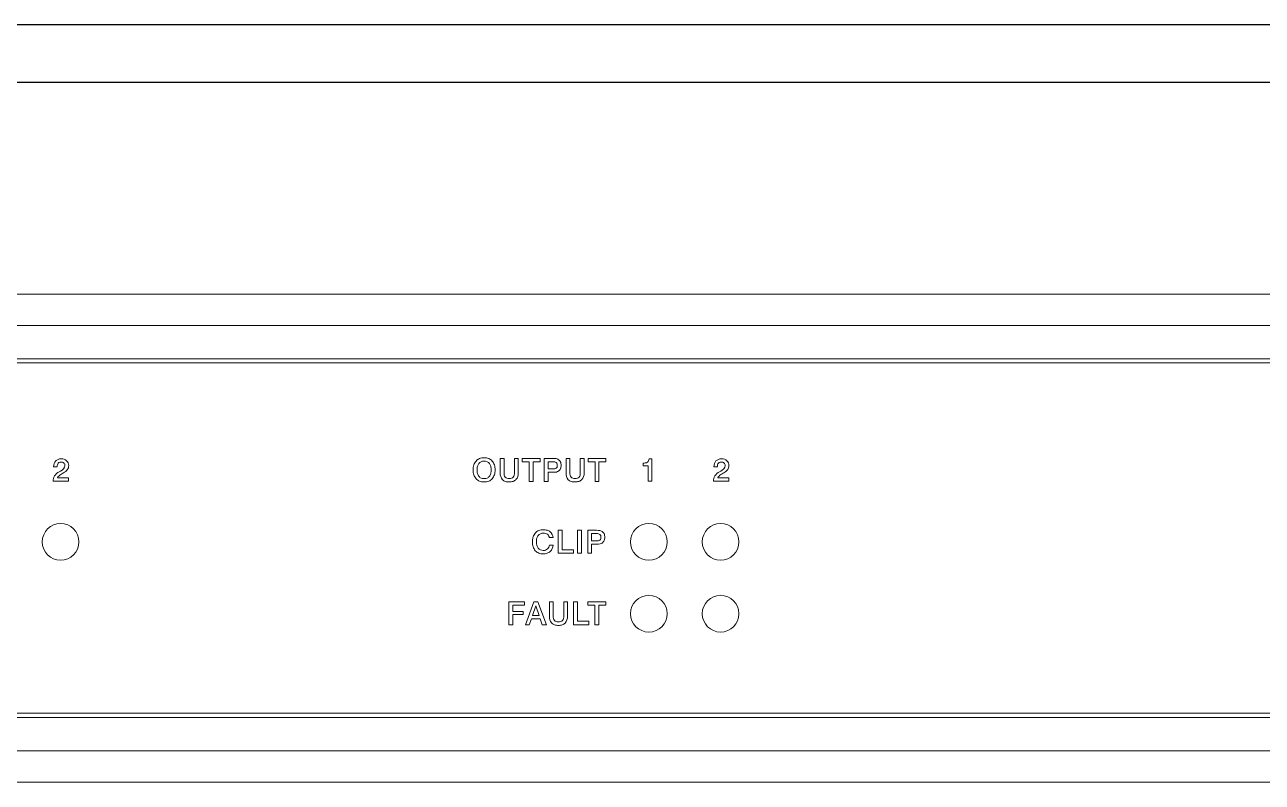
# Model space of a CAD drawing. Header units: inches. Extents: x 29 to 2254, y 8 to 2046.
# Drawn here: x 38.354 to 42.35, y 30.925 to 33.369 of the extents above; entities that cross this region are included whole.
import ezdxf

# ---------------------------------------------------------------- set-up
doc = ezdxf.new("R2010")
doc.units = ezdxf.units.IN
doc.header["$MEASUREMENT"] = 0
doc.layers.add('SCREEN', color=5, linetype='Continuous')

msp = doc.modelspace()

# ---------------------------------------------------------------- linework, layer by layer
at = {"color": 7, "linetype": 'Continuous'}
for p, q in [((47.4094, 33.369), (31.3018, 33.369)), ((47.4094, 33.1825), (31.3018, 33.1825))]:
    msp.add_line(p, q, dxfattribs=at)
at = {"color": 0, "lineweight": 5}
for points in [[(47.3566, 32.4999), (47.3566, 32.4999), (31.3435, 32.4999), (31.3435, 32.4999)], [(47.3566, 32.3989), (47.3566, 32.3989), (31.3435, 32.3989), (31.3435, 32.3989)], [(47.3566, 32.2914), (47.3566, 32.2914), (31.3435, 32.2914), (31.3435, 32.2914)], [(47.3427, 32.2775), (47.3427, 32.2775), (31.3574, 32.2775), (31.3574, 32.2775)], [(47.3566, 31.133), (47.3566, 31.133), (31.3435, 31.133), (31.3435, 31.133)], [(31.3574, 31.1469), (31.3574, 31.1469), (47.3427, 31.1469), (47.3427, 31.1469)], [(47.3566, 31.0255), (47.3566, 31.0255), (31.3435, 31.0255), (31.3435, 31.0255)], [(47.3566, 30.9245), (47.3566, 30.9245), (31.3435, 30.9245), (31.3435, 30.9245)]]:
    msp.add_open_spline(points, degree=3, dxfattribs=at)
for points in [[(38.529, 31.7002), (38.529, 31.7329), (38.5025, 31.7595), (38.4697, 31.7595), (38.4697, 31.7595), (38.437, 31.7595), (38.4104, 31.7329), (38.4104, 31.7002), (38.4104, 31.7002), (38.4104, 31.6674), (38.437, 31.6409), (38.4697, 31.6409), (38.4697, 31.6409), (38.5025, 31.6408), (38.529, 31.6674), (38.529, 31.7002)], [(40.4287, 31.7002), (40.4287, 31.7329), (40.4022, 31.7595), (40.3694, 31.7595), (40.3694, 31.7595), (40.3367, 31.7595), (40.3101, 31.7329), (40.3101, 31.7002), (40.3101, 31.7002), (40.3101, 31.6674), (40.3367, 31.6409), (40.3694, 31.6409), (40.3694, 31.6409), (40.4022, 31.6408), (40.4287, 31.6674), (40.4287, 31.7002)], [(40.6604, 31.7002), (40.6604, 31.7329), (40.6338, 31.7595), (40.6011, 31.7595), (40.6011, 31.7595), (40.5683, 31.7595), (40.5418, 31.7329), (40.5418, 31.7002), (40.5418, 31.7002), (40.5418, 31.6674), (40.5683, 31.6409), (40.6011, 31.6409), (40.6011, 31.6409), (40.6338, 31.6408), (40.6604, 31.6674), (40.6604, 31.7002)], [(40.4287, 31.4685), (40.4287, 31.5012), (40.4022, 31.5278), (40.3694, 31.5278), (40.3694, 31.5278), (40.3367, 31.5278), (40.3101, 31.5012), (40.3101, 31.4685), (40.3101, 31.4685), (40.3101, 31.4357), (40.3367, 31.4092), (40.3694, 31.4092), (40.3694, 31.4092), (40.4022, 31.4092), (40.4287, 31.4357), (40.4287, 31.4685)], [(40.6604, 31.4685), (40.6604, 31.5012), (40.6338, 31.5278), (40.6011, 31.5278), (40.6011, 31.5278), (40.5683, 31.5278), (40.5418, 31.5012), (40.5418, 31.4685), (40.5418, 31.4685), (40.5418, 31.4357), (40.5683, 31.4092), (40.6011, 31.4092), (40.6011, 31.4092), (40.6338, 31.4092), (40.6604, 31.4357), (40.6604, 31.4685)]]:
    msp.add_open_spline(points, degree=3, knots=[0, 0, 0, 0, 0.25, 0.25, 0.25, 0.25, 0.5, 0.5, 0.5, 0.5, 0.75, 0.75, 0.75, 0.75, 1, 1, 1, 1], dxfattribs=at)
at = {"layer": 'SCREEN', "color": 0, "lineweight": 5}
for points, knots in [([(39.8359, 31.8935), (39.8313, 31.8936), (39.8268, 31.8944), (39.8226, 31.8961), (39.8226, 31.8961), (39.8184, 31.8978), (39.8145, 31.9005), (39.8113, 31.9039), (39.8113, 31.9039), (39.8081, 31.9074), (39.8057, 31.9117), (39.8042, 31.9162), (39.8042, 31.9162), (39.8025, 31.9215), (39.8018, 31.927), (39.8018, 31.9325), (39.8018, 31.9325), (39.8018, 31.938), (39.8025, 31.9435), (39.8042, 31.9488), (39.8042, 31.9488), (39.8057, 31.9533), (39.8081, 31.9576), (39.8113, 31.9611), (39.8113, 31.9611), (39.8144, 31.9645), (39.8183, 31.9671), (39.8225, 31.9688), (39.8225, 31.9688), (39.8272, 31.9707), (39.8323, 31.9715), (39.8374, 31.9715)], [0, 0, 0, 0, 0.125, 0.125, 0.125, 0.125, 0.25, 0.25, 0.25, 0.25, 0.375, 0.375, 0.375, 0.375, 0.5, 0.5, 0.5, 0.5, 0.625, 0.625, 0.625, 0.625, 0.75, 0.75, 0.75, 0.75, 0.875, 0.875, 0.875, 0.875, 1, 1, 1, 1]), ([(39.8374, 31.9715), (39.8424, 31.9715), (39.8475, 31.9707), (39.8522, 31.9688), (39.8522, 31.9688), (39.8564, 31.9671), (39.8603, 31.9644), (39.8634, 31.9611), (39.8634, 31.9611), (39.8666, 31.9576), (39.869, 31.9533), (39.8705, 31.9487), (39.8705, 31.9487), (39.8723, 31.9435), (39.8729, 31.938), (39.8729, 31.9325), (39.8729, 31.9325), (39.8729, 31.927), (39.8723, 31.9215), (39.8705, 31.9163), (39.8705, 31.9163), (39.869, 31.9117), (39.8666, 31.9075), (39.8634, 31.9039), (39.8634, 31.9039), (39.8603, 31.9005), (39.8564, 31.8978), (39.8521, 31.8961), (39.8521, 31.8961), (39.8475, 31.8942), (39.8424, 31.8935), (39.8374, 31.8935), (39.8374, 31.8935), (39.8369, 31.8935), (39.8364, 31.8935), (39.8359, 31.8935)], [0, 0, 0, 0, 0.111111, 0.111111, 0.111111, 0.111111, 0.222222, 0.222222, 0.222222, 0.222222, 0.333333, 0.333333, 0.333333, 0.333333, 0.444444, 0.444444, 0.444444, 0.444444, 0.555556, 0.555556, 0.555556, 0.555556, 0.666667, 0.666667, 0.666667, 0.666667, 0.777778, 0.777778, 0.777778, 0.777778, 0.888889, 0.888889, 0.888889, 0.888889, 1, 1, 1, 1]), ([(38.4472, 31.9427), (38.4472, 31.9493), (38.4492, 31.9566), (38.4538, 31.9613), (38.4538, 31.9613), (38.4559, 31.9636), (38.4587, 31.9653), (38.4616, 31.9664), (38.4616, 31.9664), (38.4649, 31.9676), (38.4683, 31.9681), (38.4719, 31.968), (38.4719, 31.968), (38.4782, 31.968), (38.4847, 31.9662), (38.4892, 31.962), (38.4892, 31.962), (38.4934, 31.9581), (38.4958, 31.9521), (38.4958, 31.9462)], [0, 0, 0, 0, 0.2, 0.2, 0.2, 0.2, 0.4, 0.4, 0.4, 0.4, 0.6, 0.6, 0.6, 0.6, 0.8, 0.8, 0.8, 0.8, 1, 1, 1, 1]), ([(38.4643, 31.9561), (38.4634, 31.9555), (38.4625, 31.9548), (38.4618, 31.954), (38.4618, 31.954), (38.4593, 31.9513), (38.4583, 31.9471), (38.4583, 31.9433)], [0, 0, 0, 0, 0.5, 0.5, 0.5, 0.5, 1, 1, 1, 1]), ([(38.4692, 31.9288), (38.4757, 31.9326), (38.4837, 31.9386), (38.4838, 31.9461), (38.4838, 31.9461), (38.4838, 31.9491), (38.4826, 31.9524), (38.4803, 31.9546), (38.4803, 31.9546), (38.478, 31.9569), (38.4747, 31.958), (38.4713, 31.9579), (38.4713, 31.9579), (38.4689, 31.9579), (38.4664, 31.9573), (38.4643, 31.9561)], [0, 0, 0, 0, 0.25, 0.25, 0.25, 0.25, 0.5, 0.5, 0.5, 0.5, 0.75, 0.75, 0.75, 0.75, 1, 1, 1, 1]), ([(38.4958, 31.9462), (38.4958, 31.9416), (38.4943, 31.9371), (38.4918, 31.9334), (38.4918, 31.9334), (38.4887, 31.9288), (38.4838, 31.9255), (38.4791, 31.9227)], [0, 0, 0, 0, 0.5, 0.5, 0.5, 0.5, 1, 1, 1, 1]), ([(39.8374, 31.9608), (39.8341, 31.9608), (39.8307, 31.9602), (39.8277, 31.9589), (39.8277, 31.9589), (39.8249, 31.9576), (39.8224, 31.9557), (39.8205, 31.9533), (39.8205, 31.9533), (39.8183, 31.9507), (39.8169, 31.9476), (39.8159, 31.9444), (39.8159, 31.9444), (39.8148, 31.9405), (39.8144, 31.9365), (39.8144, 31.9325), (39.8144, 31.9325), (39.8144, 31.9285), (39.8148, 31.9245), (39.8159, 31.9206), (39.8159, 31.9206), (39.8169, 31.9174), (39.8184, 31.9143), (39.8205, 31.9117), (39.8205, 31.9117), (39.8224, 31.9093), (39.825, 31.9073), (39.8278, 31.9061), (39.8278, 31.9061), (39.8307, 31.9047), (39.8341, 31.9042), (39.8374, 31.9042), (39.8374, 31.9042), (39.8377, 31.9042), (39.838, 31.9042), (39.8384, 31.9042)], [0, 0, 0, 0, 0.111111, 0.111111, 0.111111, 0.111111, 0.222222, 0.222222, 0.222222, 0.222222, 0.333333, 0.333333, 0.333333, 0.333333, 0.444444, 0.444444, 0.444444, 0.444444, 0.555556, 0.555556, 0.555556, 0.555556, 0.666667, 0.666667, 0.666667, 0.666667, 0.777778, 0.777778, 0.777778, 0.777778, 0.888889, 0.888889, 0.888889, 0.888889, 1, 1, 1, 1]), ([(39.8384, 31.9042), (39.8413, 31.9043), (39.8443, 31.9049), (39.847, 31.9061), (39.847, 31.9061), (39.8498, 31.9073), (39.8523, 31.9093), (39.8542, 31.9117), (39.8542, 31.9117), (39.8564, 31.9143), (39.8579, 31.9174), (39.8588, 31.9206), (39.8588, 31.9206), (39.8599, 31.9245), (39.8603, 31.9285), (39.8603, 31.9325), (39.8603, 31.9325), (39.8603, 31.9365), (39.8599, 31.9405), (39.8588, 31.9444), (39.8588, 31.9444), (39.8579, 31.9476), (39.8564, 31.9507), (39.8543, 31.9533), (39.8543, 31.9533), (39.8523, 31.9557), (39.8498, 31.9576), (39.847, 31.9589), (39.847, 31.9589), (39.844, 31.9602), (39.8407, 31.9608), (39.8374, 31.9608)], [0, 0, 0, 0, 0.125, 0.125, 0.125, 0.125, 0.25, 0.25, 0.25, 0.25, 0.375, 0.375, 0.375, 0.375, 0.5, 0.5, 0.5, 0.5, 0.625, 0.625, 0.625, 0.625, 0.75, 0.75, 0.75, 0.75, 0.875, 0.875, 0.875, 0.875, 1, 1, 1, 1]), ([(40.0596, 31.9696), (40.063, 31.9696), (40.0664, 31.9696), (40.0698, 31.969), (40.0698, 31.969), (40.0718, 31.9685), (40.0738, 31.9679), (40.0757, 31.9669), (40.0757, 31.9669), (40.0789, 31.9651), (40.0816, 31.9623), (40.0834, 31.9591), (40.0834, 31.9591), (40.0854, 31.9553), (40.086, 31.9511), (40.086, 31.9468), (40.086, 31.9468), (40.0859, 31.9432), (40.0853, 31.9396), (40.0838, 31.9363), (40.0838, 31.9363), (40.0824, 31.9333), (40.0803, 31.9305), (40.0775, 31.9286), (40.0775, 31.9286), (40.0756, 31.9272), (40.0733, 31.9262), (40.071, 31.9256), (40.071, 31.9256), (40.0676, 31.9248), (40.064, 31.9247), (40.0605, 31.9247)], [0, 0, 0, 0, 0.125, 0.125, 0.125, 0.125, 0.25, 0.25, 0.25, 0.25, 0.375, 0.375, 0.375, 0.375, 0.5, 0.5, 0.5, 0.5, 0.625, 0.625, 0.625, 0.625, 0.75, 0.75, 0.75, 0.75, 0.875, 0.875, 0.875, 0.875, 1, 1, 1, 1]), ([(40.0598, 31.9355), (40.0634, 31.9355), (40.0677, 31.9358), (40.0704, 31.9382), (40.0704, 31.9382), (40.0715, 31.9392), (40.0723, 31.9405), (40.0728, 31.9418), (40.0728, 31.9418), (40.0735, 31.9435), (40.0736, 31.9453), (40.0736, 31.9471), (40.0736, 31.9471), (40.0736, 31.9489), (40.0734, 31.9507), (40.0728, 31.9524), (40.0728, 31.9524), (40.0723, 31.9538), (40.0715, 31.9551), (40.0704, 31.9561), (40.0704, 31.9561), (40.0679, 31.9584), (40.0639, 31.9589), (40.0605, 31.9589)], [0, 0, 0, 0, 0.166667, 0.166667, 0.166667, 0.166667, 0.333333, 0.333333, 0.333333, 0.333333, 0.5, 0.5, 0.5, 0.5, 0.666667, 0.666667, 0.666667, 0.666667, 0.833333, 0.833333, 0.833333, 0.833333, 1, 1, 1, 1]), ([(40.3505, 31.9544), (40.3553, 31.9544), (40.3608, 31.9546), (40.3645, 31.9575), (40.3645, 31.9575), (40.3676, 31.9598), (40.3694, 31.964), (40.3699, 31.9678)], [0, 0, 0, 0, 0.5, 0.5, 0.5, 0.5, 1, 1, 1, 1]), ([(40.5794, 31.9427), (40.5794, 31.9493), (40.5814, 31.9566), (40.5859, 31.9613), (40.5859, 31.9613), (40.5881, 31.9636), (40.5908, 31.9653), (40.5937, 31.9664), (40.5937, 31.9664), (40.597, 31.9676), (40.6005, 31.9681), (40.6041, 31.968), (40.6041, 31.968), (40.6103, 31.968), (40.6169, 31.9662), (40.6214, 31.962), (40.6214, 31.962), (40.6256, 31.9581), (40.6279, 31.9521), (40.6279, 31.9462)], [0, 0, 0, 0, 0.2, 0.2, 0.2, 0.2, 0.4, 0.4, 0.4, 0.4, 0.6, 0.6, 0.6, 0.6, 0.8, 0.8, 0.8, 0.8, 1, 1, 1, 1]), ([(40.5965, 31.9561), (40.5956, 31.9555), (40.5947, 31.9548), (40.594, 31.954), (40.594, 31.954), (40.5914, 31.9513), (40.5905, 31.9471), (40.5905, 31.9433)], [0, 0, 0, 0, 0.5, 0.5, 0.5, 0.5, 1, 1, 1, 1]), ([(40.6013, 31.9288), (40.6078, 31.9326), (40.6159, 31.9386), (40.616, 31.9461), (40.616, 31.9461), (40.616, 31.9491), (40.6147, 31.9524), (40.6125, 31.9546), (40.6125, 31.9546), (40.6102, 31.9569), (40.6068, 31.958), (40.6035, 31.9579), (40.6035, 31.9579), (40.601, 31.9579), (40.5986, 31.9573), (40.5965, 31.9561)], [0, 0, 0, 0, 0.25, 0.25, 0.25, 0.25, 0.5, 0.5, 0.5, 0.5, 0.75, 0.75, 0.75, 0.75, 1, 1, 1, 1]), ([(40.6279, 31.9462), (40.6279, 31.9416), (40.6265, 31.9371), (40.624, 31.9334), (40.624, 31.9334), (40.6208, 31.9288), (40.616, 31.9255), (40.6112, 31.9227)], [0, 0, 0, 0, 0.5, 0.5, 0.5, 0.5, 1, 1, 1, 1]), ([(38.4459, 31.8964), (38.4459, 31.9021), (38.4472, 31.9081), (38.4502, 31.913), (38.4502, 31.913), (38.4537, 31.9187), (38.4594, 31.9228), (38.465, 31.9263)], [0, 0, 0, 0, 0.5, 0.5, 0.5, 0.5, 1, 1, 1, 1]), ([(38.4771, 31.9215), (38.4747, 31.9202), (38.4724, 31.9187), (38.4701, 31.9172), (38.4701, 31.9172), (38.4657, 31.9144), (38.461, 31.9112), (38.4594, 31.9065)], [0, 0, 0, 0, 0.5, 0.5, 0.5, 0.5, 1, 1, 1, 1]), ([(39.9478, 31.9229), (39.9478, 31.9152), (39.9456, 31.9066), (39.9402, 31.9011), (39.9402, 31.9011), (39.9376, 31.8985), (39.9344, 31.8966), (39.9309, 31.8954), (39.9309, 31.8954), (39.9269, 31.894), (39.9227, 31.8935), (39.9184, 31.8935), (39.9184, 31.8935), (39.9141, 31.8935), (39.9098, 31.8939), (39.9058, 31.8953), (39.9058, 31.8953), (39.9024, 31.8965), (39.8991, 31.8984), (39.8966, 31.9009), (39.8966, 31.9009), (39.8912, 31.9064), (39.8892, 31.9151), (39.8892, 31.9229)], [0, 0, 0, 0, 0.166667, 0.166667, 0.166667, 0.166667, 0.333333, 0.333333, 0.333333, 0.333333, 0.5, 0.5, 0.5, 0.5, 0.666667, 0.666667, 0.666667, 0.666667, 0.833333, 0.833333, 0.833333, 0.833333, 1, 1, 1, 1]), ([(39.9016, 31.9236), (39.9016, 31.9186), (39.9024, 31.913), (39.9057, 31.9094), (39.9057, 31.9094), (39.9071, 31.9078), (39.909, 31.9067), (39.9109, 31.9059), (39.9109, 31.9059), (39.9133, 31.9051), (39.9159, 31.9048), (39.9184, 31.9048), (39.9184, 31.9048), (39.921, 31.9048), (39.9236, 31.905), (39.926, 31.9059), (39.926, 31.9059), (39.928, 31.9067), (39.9299, 31.9079), (39.9313, 31.9094), (39.9313, 31.9094), (39.9346, 31.913), (39.9354, 31.9186), (39.9354, 31.9236)], [0, 0, 0, 0, 0.166667, 0.166667, 0.166667, 0.166667, 0.333333, 0.333333, 0.333333, 0.333333, 0.5, 0.5, 0.5, 0.5, 0.666667, 0.666667, 0.666667, 0.666667, 0.833333, 0.833333, 0.833333, 0.833333, 1, 1, 1, 1]), ([(40.1604, 31.9229), (40.1604, 31.9152), (40.1582, 31.9066), (40.1528, 31.9011), (40.1528, 31.9011), (40.1502, 31.8985), (40.147, 31.8966), (40.1435, 31.8954), (40.1435, 31.8954), (40.1395, 31.894), (40.1353, 31.8935), (40.131, 31.8935), (40.131, 31.8935), (40.1267, 31.8935), (40.1224, 31.8939), (40.1184, 31.8953), (40.1184, 31.8953), (40.115, 31.8965), (40.1117, 31.8984), (40.1092, 31.9009), (40.1092, 31.9009), (40.1038, 31.9064), (40.1018, 31.9151), (40.1018, 31.9229)], [0, 0, 0, 0, 0.166667, 0.166667, 0.166667, 0.166667, 0.333333, 0.333333, 0.333333, 0.333333, 0.5, 0.5, 0.5, 0.5, 0.666667, 0.666667, 0.666667, 0.666667, 0.833333, 0.833333, 0.833333, 0.833333, 1, 1, 1, 1]), ([(40.1142, 31.9236), (40.1142, 31.9186), (40.115, 31.913), (40.1183, 31.9094), (40.1183, 31.9094), (40.1197, 31.9078), (40.1216, 31.9067), (40.1235, 31.9059), (40.1235, 31.9059), (40.1259, 31.9051), (40.1285, 31.9048), (40.131, 31.9048), (40.131, 31.9048), (40.1336, 31.9048), (40.1362, 31.905), (40.1386, 31.9059), (40.1386, 31.9059), (40.1406, 31.9067), (40.1425, 31.9079), (40.1439, 31.9094), (40.1439, 31.9094), (40.1472, 31.913), (40.148, 31.9186), (40.148, 31.9236)], [0, 0, 0, 0, 0.166667, 0.166667, 0.166667, 0.166667, 0.333333, 0.333333, 0.333333, 0.333333, 0.5, 0.5, 0.5, 0.5, 0.666667, 0.666667, 0.666667, 0.666667, 0.833333, 0.833333, 0.833333, 0.833333, 1, 1, 1, 1]), ([(40.578, 31.8964), (40.578, 31.9021), (40.5794, 31.9081), (40.5824, 31.913), (40.5824, 31.913), (40.5859, 31.9187), (40.5916, 31.9228), (40.5972, 31.9263)], [0, 0, 0, 0, 0.5, 0.5, 0.5, 0.5, 1, 1, 1, 1]), ([(40.6092, 31.9215), (40.6068, 31.9202), (40.6046, 31.9187), (40.6022, 31.9172), (40.6022, 31.9172), (40.5979, 31.9144), (40.5932, 31.9112), (40.5916, 31.9065)], [0, 0, 0, 0, 0.5, 0.5, 0.5, 0.5, 1, 1, 1, 1]), ([(39.9936, 31.7054), (39.9939, 31.7092), (39.9946, 31.7131), (39.9958, 31.7168), (39.9958, 31.7168), (39.9973, 31.7213), (39.9996, 31.7256), (40.0028, 31.7291), (40.0028, 31.7291), (40.0059, 31.7325), (40.0097, 31.7351), (40.014, 31.7368), (40.014, 31.7368), (40.0187, 31.7387), (40.0237, 31.7394), (40.0288, 31.7394), (40.0288, 31.7394), (40.0329, 31.7394), (40.0371, 31.7389), (40.041, 31.7377), (40.041, 31.7377), (40.0445, 31.7367), (40.0478, 31.735), (40.0506, 31.7327), (40.0506, 31.7327), (40.0559, 31.7282), (40.0593, 31.7211), (40.0599, 31.7143)], [0, 0, 0, 0, 0.142857, 0.142857, 0.142857, 0.142857, 0.285714, 0.285714, 0.285714, 0.285714, 0.428571, 0.428571, 0.428571, 0.428571, 0.571429, 0.571429, 0.571429, 0.571429, 0.714286, 0.714286, 0.714286, 0.714286, 0.857143, 0.857143, 0.857143, 0.857143, 1, 1, 1, 1]), ([(40.2005, 31.7375), (40.2039, 31.7375), (40.2073, 31.7375), (40.2107, 31.7368), (40.2107, 31.7368), (40.2128, 31.7364), (40.2148, 31.7358), (40.2167, 31.7348), (40.2167, 31.7348), (40.2199, 31.733), (40.2227, 31.7302), (40.2245, 31.7269), (40.2245, 31.7269), (40.2264, 31.7232), (40.2271, 31.7189), (40.2271, 31.7147), (40.2271, 31.7147), (40.227, 31.711), (40.2264, 31.7074), (40.2249, 31.7042), (40.2249, 31.7042), (40.2235, 31.7011), (40.2213, 31.6984), (40.2186, 31.6965), (40.2186, 31.6965), (40.2165, 31.6951), (40.2143, 31.6941), (40.2119, 31.6935), (40.2119, 31.6935), (40.2085, 31.6926), (40.2049, 31.6926), (40.2014, 31.6926)], [0, 0, 0, 0, 0.125, 0.125, 0.125, 0.125, 0.25, 0.25, 0.25, 0.25, 0.375, 0.375, 0.375, 0.375, 0.5, 0.5, 0.5, 0.5, 0.625, 0.625, 0.625, 0.625, 0.75, 0.75, 0.75, 0.75, 0.875, 0.875, 0.875, 0.875, 1, 1, 1, 1]), ([(40.0602, 31.69), (40.0599, 31.6824), (40.0563, 31.6746), (40.0507, 31.6694), (40.0507, 31.6694), (40.0477, 31.6667), (40.0442, 31.6647), (40.0405, 31.6634), (40.0405, 31.6634), (40.0365, 31.662), (40.0322, 31.6614), (40.0279, 31.6614), (40.0279, 31.6614), (40.023, 31.6613), (40.0181, 31.6621), (40.0136, 31.664), (40.0136, 31.664), (40.0094, 31.6657), (40.0057, 31.6684), (40.0027, 31.6718), (40.0027, 31.6718), (39.9995, 31.6753), (39.9972, 31.6796), (39.9957, 31.6841), (39.9957, 31.6841), (39.994, 31.6894), (39.9934, 31.6949), (39.9934, 31.7004), (39.9934, 31.7004), (39.9934, 31.7021), (39.9935, 31.7037), (39.9936, 31.7054)], [0, 0, 0, 0, 0.125, 0.125, 0.125, 0.125, 0.25, 0.25, 0.25, 0.25, 0.375, 0.375, 0.375, 0.375, 0.5, 0.5, 0.5, 0.5, 0.625, 0.625, 0.625, 0.625, 0.75, 0.75, 0.75, 0.75, 0.875, 0.875, 0.875, 0.875, 1, 1, 1, 1]), ([(40.0476, 31.7143), (40.047, 31.7182), (40.0448, 31.7222), (40.0416, 31.7247), (40.0416, 31.7247), (40.038, 31.7275), (40.0332, 31.7284), (40.0286, 31.7284), (40.0286, 31.7284), (40.0253, 31.7284), (40.022, 31.7279), (40.0191, 31.7266), (40.0191, 31.7266), (40.0164, 31.7254), (40.0139, 31.7235), (40.012, 31.7212), (40.012, 31.7212), (40.0099, 31.7187), (40.0085, 31.7156), (40.0076, 31.7125), (40.0076, 31.7125), (40.0065, 31.7087), (40.0061, 31.7048), (40.0061, 31.7009), (40.0061, 31.7009), (40.0061, 31.6982), (40.0063, 31.6956), (40.0068, 31.6929)], [0, 0, 0, 0, 0.142857, 0.142857, 0.142857, 0.142857, 0.285714, 0.285714, 0.285714, 0.285714, 0.428571, 0.428571, 0.428571, 0.428571, 0.571429, 0.571429, 0.571429, 0.571429, 0.714286, 0.714286, 0.714286, 0.714286, 0.857143, 0.857143, 0.857143, 0.857143, 1, 1, 1, 1]), ([(40.0068, 31.6929), (40.007, 31.6916), (40.0073, 31.6903), (40.0076, 31.6891), (40.0076, 31.6891), (40.0085, 31.6858), (40.0099, 31.6826), (40.0121, 31.6801), (40.0121, 31.6801), (40.0159, 31.6754), (40.0222, 31.6726), (40.0284, 31.6725), (40.0284, 31.6725), (40.0334, 31.6724), (40.0384, 31.674), (40.042, 31.6773), (40.042, 31.6773), (40.0455, 31.6805), (40.0476, 31.6853), (40.048, 31.69)], [0, 0, 0, 0, 0.2, 0.2, 0.2, 0.2, 0.4, 0.4, 0.4, 0.4, 0.6, 0.6, 0.6, 0.6, 0.8, 0.8, 0.8, 0.8, 1, 1, 1, 1]), ([(40.2006, 31.7034), (40.2043, 31.7034), (40.2086, 31.7037), (40.2114, 31.7061), (40.2114, 31.7061), (40.2124, 31.7071), (40.2133, 31.7083), (40.2138, 31.7097), (40.2138, 31.7097), (40.2144, 31.7114), (40.2146, 31.7132), (40.2146, 31.715), (40.2146, 31.715), (40.2146, 31.7168), (40.2144, 31.7186), (40.2138, 31.7203), (40.2138, 31.7203), (40.2133, 31.7217), (40.2124, 31.7229), (40.2114, 31.7239), (40.2114, 31.7239), (40.2088, 31.7263), (40.2048, 31.7268), (40.2013, 31.7268)], [0, 0, 0, 0, 0.166667, 0.166667, 0.166667, 0.166667, 0.333333, 0.333333, 0.333333, 0.333333, 0.5, 0.5, 0.5, 0.5, 0.666667, 0.666667, 0.666667, 0.666667, 0.833333, 0.833333, 0.833333, 0.833333, 1, 1, 1, 1]), ([(40.1067, 31.46), (40.1067, 31.4523), (40.1045, 31.4438), (40.0991, 31.4383), (40.0991, 31.4383), (40.0966, 31.4357), (40.0933, 31.4338), (40.0899, 31.4326), (40.0899, 31.4326), (40.0859, 31.4311), (40.0816, 31.4307), (40.0774, 31.4307), (40.0774, 31.4307), (40.0731, 31.4306), (40.0688, 31.4311), (40.0647, 31.4325), (40.0647, 31.4325), (40.0613, 31.4337), (40.0581, 31.4355), (40.0555, 31.4381), (40.0555, 31.4381), (40.0501, 31.4436), (40.0481, 31.4523), (40.0481, 31.46)], [0, 0, 0, 0, 0.166667, 0.166667, 0.166667, 0.166667, 0.333333, 0.333333, 0.333333, 0.333333, 0.5, 0.5, 0.5, 0.5, 0.666667, 0.666667, 0.666667, 0.666667, 0.833333, 0.833333, 0.833333, 0.833333, 1, 1, 1, 1]), ([(40.0605, 31.4607), (40.0605, 31.4558), (40.0613, 31.4502), (40.0646, 31.4465), (40.0646, 31.4465), (40.066, 31.445), (40.0679, 31.4438), (40.0699, 31.4431), (40.0699, 31.4431), (40.0723, 31.4422), (40.0748, 31.442), (40.0774, 31.442), (40.0774, 31.442), (40.08, 31.442), (40.0825, 31.4422), (40.0849, 31.4431), (40.0849, 31.4431), (40.0869, 31.4438), (40.0888, 31.445), (40.0902, 31.4466), (40.0902, 31.4466), (40.0935, 31.4502), (40.0944, 31.4558), (40.0944, 31.4607)], [0, 0, 0, 0, 0.166667, 0.166667, 0.166667, 0.166667, 0.333333, 0.333333, 0.333333, 0.333333, 0.5, 0.5, 0.5, 0.5, 0.666667, 0.666667, 0.666667, 0.666667, 0.833333, 0.833333, 0.833333, 0.833333, 1, 1, 1, 1])]:
    msp.add_open_spline(points, degree=3, knots=knots, dxfattribs=at)
for points in [[(38.4583, 31.9422), (38.4583, 31.9422), (38.4472, 31.9422), (38.4472, 31.9422)], [(38.4583, 31.9422), (38.4583, 31.9422), (38.4583, 31.9422), (38.4583, 31.9422)], [(39.8892, 31.9696), (39.8892, 31.9696), (39.8892, 31.9696), (39.8892, 31.9696)], [(39.8892, 31.9229), (39.8892, 31.9229), (39.8892, 31.9696), (39.8892, 31.9696)], [(39.8892, 31.9696), (39.8892, 31.9696), (39.9016, 31.9696), (39.9016, 31.9696)], [(39.9016, 31.9696), (39.9016, 31.9696), (39.9016, 31.9696), (39.9016, 31.9696)], [(39.9016, 31.9696), (39.9016, 31.9696), (39.9016, 31.9236), (39.9016, 31.9236)], [(39.9016, 31.9696), (39.9016, 31.9696), (39.9016, 31.9696), (39.9016, 31.9696)], [(39.9354, 31.9696), (39.9354, 31.9696), (39.9354, 31.9696), (39.9354, 31.9696)], [(39.9354, 31.9236), (39.9354, 31.9236), (39.9354, 31.9696), (39.9354, 31.9696)], [(39.9354, 31.9696), (39.9354, 31.9696), (39.9478, 31.9696), (39.9478, 31.9696)], [(39.9478, 31.9696), (39.9478, 31.9696), (39.9478, 31.9696), (39.9478, 31.9696)], [(39.9478, 31.9696), (39.9478, 31.9696), (39.9478, 31.9229), (39.9478, 31.9229)], [(39.9478, 31.9696), (39.9478, 31.9696), (39.9478, 31.9696), (39.9478, 31.9696)], [(39.9604, 31.9696), (39.9604, 31.9696), (39.9604, 31.9696), (39.9604, 31.9696)], [(39.9604, 31.9587), (39.9604, 31.9587), (39.9604, 31.9696), (39.9604, 31.9696)], [(39.9604, 31.9696), (39.9604, 31.9696), (40.0183, 31.9696), (40.0183, 31.9696)], [(39.9833, 31.9587), (39.9833, 31.9587), (39.9604, 31.9587), (39.9604, 31.9587)], [(39.9833, 31.9587), (39.9833, 31.9587), (39.9833, 31.9587), (39.9833, 31.9587)], [(39.9833, 31.8955), (39.9833, 31.8955), (39.9833, 31.9587), (39.9833, 31.9587)], [(39.9833, 31.9587), (39.9833, 31.9587), (39.9833, 31.9587), (39.9833, 31.9587)], [(39.9955, 31.9587), (39.9955, 31.9587), (39.9955, 31.9587), (39.9955, 31.9587)], [(39.9955, 31.9587), (39.9955, 31.9587), (39.9955, 31.8955), (39.9955, 31.8955)], [(40.0183, 31.9587), (40.0183, 31.9587), (39.9955, 31.9587), (39.9955, 31.9587)], [(40.0183, 31.9696), (40.0183, 31.9696), (40.0183, 31.9696), (40.0183, 31.9696)], [(40.0183, 31.9696), (40.0183, 31.9696), (40.0183, 31.9587), (40.0183, 31.9587)], [(40.0183, 31.9696), (40.0183, 31.9696), (40.0183, 31.9696), (40.0183, 31.9696)], [(40.0183, 31.9587), (40.0183, 31.9587), (40.0183, 31.9587), (40.0183, 31.9587)], [(40.0314, 31.9696), (40.0314, 31.9696), (40.0596, 31.9696), (40.0596, 31.9696)], [(40.0314, 31.9696), (40.0314, 31.9696), (40.0314, 31.9696), (40.0314, 31.9696)], [(40.0314, 31.8955), (40.0314, 31.8955), (40.0314, 31.9696), (40.0314, 31.9696)], [(40.0605, 31.9589), (40.0605, 31.9589), (40.0438, 31.9589), (40.0438, 31.9589)], [(40.0438, 31.9589), (40.0438, 31.9589), (40.0438, 31.9589), (40.0438, 31.9589)], [(40.0438, 31.9589), (40.0438, 31.9589), (40.0438, 31.9355), (40.0438, 31.9355)], [(40.0438, 31.9355), (40.0438, 31.9355), (40.0598, 31.9355), (40.0598, 31.9355)], [(40.0596, 31.9696), (40.0596, 31.9696), (40.0596, 31.9696), (40.0596, 31.9696)], [(40.0598, 31.9355), (40.0598, 31.9355), (40.0598, 31.9355), (40.0598, 31.9355)], [(40.0605, 31.9589), (40.0605, 31.9589), (40.0605, 31.9589), (40.0605, 31.9589)], [(40.1018, 31.9696), (40.1018, 31.9696), (40.1142, 31.9696), (40.1142, 31.9696)], [(40.1018, 31.9696), (40.1018, 31.9696), (40.1018, 31.9696), (40.1018, 31.9696)], [(40.1018, 31.9229), (40.1018, 31.9229), (40.1018, 31.9696), (40.1018, 31.9696)], [(40.1142, 31.9696), (40.1142, 31.9696), (40.1142, 31.9696), (40.1142, 31.9696)], [(40.1142, 31.9696), (40.1142, 31.9696), (40.1142, 31.9696), (40.1142, 31.9696)], [(40.1142, 31.9696), (40.1142, 31.9696), (40.1142, 31.9236), (40.1142, 31.9236)], [(40.148, 31.9696), (40.148, 31.9696), (40.1604, 31.9696), (40.1604, 31.9696)], [(40.148, 31.9696), (40.148, 31.9696), (40.148, 31.9696), (40.148, 31.9696)], [(40.148, 31.9236), (40.148, 31.9236), (40.148, 31.9696), (40.148, 31.9696)], [(40.1604, 31.9696), (40.1604, 31.9696), (40.1604, 31.9696), (40.1604, 31.9696)], [(40.1604, 31.9696), (40.1604, 31.9696), (40.1604, 31.9696), (40.1604, 31.9696)], [(40.1604, 31.9696), (40.1604, 31.9696), (40.1604, 31.9229), (40.1604, 31.9229)], [(40.173, 31.9696), (40.173, 31.9696), (40.2309, 31.9696), (40.2309, 31.9696)], [(40.173, 31.9696), (40.173, 31.9696), (40.173, 31.9696), (40.173, 31.9696)], [(40.173, 31.9587), (40.173, 31.9587), (40.173, 31.9696), (40.173, 31.9696)], [(40.1959, 31.9587), (40.1959, 31.9587), (40.173, 31.9587), (40.173, 31.9587)], [(40.1959, 31.9587), (40.1959, 31.9587), (40.1959, 31.9587), (40.1959, 31.9587)], [(40.1959, 31.9587), (40.1959, 31.9587), (40.1959, 31.9587), (40.1959, 31.9587)], [(40.1959, 31.8955), (40.1959, 31.8955), (40.1959, 31.9587), (40.1959, 31.9587)], [(40.2309, 31.9587), (40.2309, 31.9587), (40.2081, 31.9587), (40.2081, 31.9587)], [(40.2081, 31.9587), (40.2081, 31.9587), (40.2081, 31.9587), (40.2081, 31.9587)], [(40.2081, 31.9587), (40.2081, 31.9587), (40.2081, 31.8955), (40.2081, 31.8955)], [(40.2309, 31.9696), (40.2309, 31.9696), (40.2309, 31.9696), (40.2309, 31.9696)], [(40.2309, 31.9696), (40.2309, 31.9696), (40.2309, 31.9696), (40.2309, 31.9696)], [(40.2309, 31.9696), (40.2309, 31.9696), (40.2309, 31.9587), (40.2309, 31.9587)], [(40.2309, 31.9587), (40.2309, 31.9587), (40.2309, 31.9587), (40.2309, 31.9587)], [(40.3505, 31.9544), (40.3505, 31.9544), (40.3505, 31.9544), (40.3505, 31.9544)], [(40.3505, 31.946), (40.3505, 31.946), (40.3505, 31.9544), (40.3505, 31.9544)], [(40.3674, 31.946), (40.3674, 31.946), (40.3505, 31.946), (40.3505, 31.946)], [(40.3674, 31.946), (40.3674, 31.946), (40.3674, 31.946), (40.3674, 31.946)], [(40.3674, 31.946), (40.3674, 31.946), (40.3674, 31.946), (40.3674, 31.946)], [(40.3674, 31.8958), (40.3674, 31.8958), (40.3674, 31.946), (40.3674, 31.946)], [(40.3699, 31.9678), (40.3699, 31.9678), (40.3789, 31.9678), (40.3789, 31.9678)], [(40.3789, 31.9678), (40.3789, 31.9678), (40.3789, 31.9678), (40.3789, 31.9678)], [(40.3789, 31.9678), (40.3789, 31.9678), (40.3789, 31.9678), (40.3789, 31.9678)], [(40.3789, 31.9678), (40.3789, 31.9678), (40.3789, 31.8958), (40.3789, 31.8958)], [(40.5905, 31.9422), (40.5905, 31.9422), (40.5794, 31.9422), (40.5794, 31.9422)], [(40.5905, 31.9422), (40.5905, 31.9422), (40.5905, 31.9422), (40.5905, 31.9422)], [(38.4955, 31.8961), (38.4955, 31.8961), (38.4459, 31.8961), (38.4459, 31.8961)], [(38.4594, 31.9065), (38.4594, 31.9065), (38.4955, 31.9065), (38.4955, 31.9065)], [(38.465, 31.9263), (38.465, 31.9263), (38.4692, 31.9288), (38.4692, 31.9288)], [(38.4692, 31.9288), (38.4692, 31.9288), (38.4692, 31.9288), (38.4692, 31.9288)], [(38.4791, 31.9227), (38.4791, 31.9227), (38.4771, 31.9215), (38.4771, 31.9215)], [(38.4791, 31.9227), (38.4791, 31.9227), (38.4791, 31.9227), (38.4791, 31.9227)], [(38.4955, 31.9065), (38.4955, 31.9065), (38.4955, 31.9065), (38.4955, 31.9065)], [(38.4955, 31.9065), (38.4955, 31.9065), (38.4955, 31.8961), (38.4955, 31.8961)], [(38.4955, 31.9065), (38.4955, 31.9065), (38.4955, 31.9065), (38.4955, 31.9065)], [(38.4955, 31.8961), (38.4955, 31.8961), (38.4955, 31.8961), (38.4955, 31.8961)], [(39.9955, 31.8955), (39.9955, 31.8955), (39.9833, 31.8955), (39.9833, 31.8955)], [(39.9955, 31.8955), (39.9955, 31.8955), (39.9955, 31.8955), (39.9955, 31.8955)], [(40.0438, 31.8955), (40.0438, 31.8955), (40.0314, 31.8955), (40.0314, 31.8955)], [(40.0605, 31.9247), (40.0605, 31.9247), (40.0438, 31.9247), (40.0438, 31.9247)], [(40.0438, 31.9247), (40.0438, 31.9247), (40.0438, 31.9247), (40.0438, 31.9247)], [(40.0438, 31.9247), (40.0438, 31.9247), (40.0438, 31.8955), (40.0438, 31.8955)], [(40.0438, 31.8955), (40.0438, 31.8955), (40.0438, 31.8955), (40.0438, 31.8955)], [(40.0605, 31.9247), (40.0605, 31.9247), (40.0605, 31.9247), (40.0605, 31.9247)], [(40.2081, 31.8955), (40.2081, 31.8955), (40.1959, 31.8955), (40.1959, 31.8955)], [(40.2081, 31.8955), (40.2081, 31.8955), (40.2081, 31.8955), (40.2081, 31.8955)], [(40.3789, 31.8958), (40.3789, 31.8958), (40.3674, 31.8958), (40.3674, 31.8958)], [(40.3789, 31.8958), (40.3789, 31.8958), (40.3789, 31.8958), (40.3789, 31.8958)], [(40.6277, 31.8961), (40.6277, 31.8961), (40.578, 31.8961), (40.578, 31.8961)], [(40.5916, 31.9065), (40.5916, 31.9065), (40.6277, 31.9065), (40.6277, 31.9065)], [(40.5972, 31.9263), (40.5972, 31.9263), (40.6013, 31.9288), (40.6013, 31.9288)], [(40.6013, 31.9288), (40.6013, 31.9288), (40.6013, 31.9288), (40.6013, 31.9288)], [(40.6112, 31.9227), (40.6112, 31.9227), (40.6092, 31.9215), (40.6092, 31.9215)], [(40.6112, 31.9227), (40.6112, 31.9227), (40.6112, 31.9227), (40.6112, 31.9227)], [(40.6277, 31.9065), (40.6277, 31.9065), (40.6277, 31.9065), (40.6277, 31.9065)], [(40.6277, 31.9065), (40.6277, 31.9065), (40.6277, 31.9065), (40.6277, 31.9065)], [(40.6277, 31.9065), (40.6277, 31.9065), (40.6277, 31.8961), (40.6277, 31.8961)], [(40.6277, 31.8961), (40.6277, 31.8961), (40.6277, 31.8961), (40.6277, 31.8961)], [(40.0766, 31.7375), (40.0766, 31.7375), (40.089, 31.7375), (40.089, 31.7375)], [(40.0766, 31.7375), (40.0766, 31.7375), (40.0766, 31.7375), (40.0766, 31.7375)], [(40.0766, 31.6634), (40.0766, 31.6634), (40.0766, 31.7375), (40.0766, 31.7375)], [(40.089, 31.7375), (40.089, 31.7375), (40.089, 31.7375), (40.089, 31.7375)], [(40.089, 31.7375), (40.089, 31.7375), (40.089, 31.7375), (40.089, 31.7375)], [(40.089, 31.7375), (40.089, 31.7375), (40.089, 31.6746), (40.089, 31.6746)], [(40.1389, 31.7375), (40.1389, 31.7375), (40.1514, 31.7375), (40.1514, 31.7375)], [(40.1389, 31.7375), (40.1389, 31.7375), (40.1389, 31.7375), (40.1389, 31.7375)], [(40.1389, 31.6634), (40.1389, 31.6634), (40.1389, 31.7375), (40.1389, 31.7375)], [(40.1514, 31.7375), (40.1514, 31.7375), (40.1514, 31.7375), (40.1514, 31.7375)], [(40.1514, 31.7375), (40.1514, 31.7375), (40.1514, 31.7375), (40.1514, 31.7375)], [(40.1514, 31.7375), (40.1514, 31.7375), (40.1514, 31.6634), (40.1514, 31.6634)], [(40.1719, 31.7375), (40.1719, 31.7375), (40.2005, 31.7375), (40.2005, 31.7375)], [(40.1719, 31.7375), (40.1719, 31.7375), (40.1719, 31.7375), (40.1719, 31.7375)], [(40.1719, 31.6634), (40.1719, 31.6634), (40.1719, 31.7375), (40.1719, 31.7375)], [(40.2005, 31.7375), (40.2005, 31.7375), (40.2005, 31.7375), (40.2005, 31.7375)], [(40.0599, 31.7143), (40.0599, 31.7143), (40.0476, 31.7143), (40.0476, 31.7143)], [(40.0599, 31.7143), (40.0599, 31.7143), (40.0599, 31.7143), (40.0599, 31.7143)], [(40.2013, 31.7268), (40.2013, 31.7268), (40.1844, 31.7268), (40.1844, 31.7268)], [(40.1844, 31.7268), (40.1844, 31.7268), (40.1844, 31.7268), (40.1844, 31.7268)], [(40.1844, 31.7268), (40.1844, 31.7268), (40.1844, 31.7034), (40.1844, 31.7034)], [(40.1844, 31.7034), (40.1844, 31.7034), (40.2006, 31.7034), (40.2006, 31.7034)], [(40.2014, 31.6926), (40.2014, 31.6926), (40.1844, 31.6926), (40.1844, 31.6926)], [(40.1844, 31.6926), (40.1844, 31.6926), (40.1844, 31.6926), (40.1844, 31.6926)], [(40.1844, 31.6926), (40.1844, 31.6926), (40.1844, 31.6634), (40.1844, 31.6634)], [(40.2006, 31.7034), (40.2006, 31.7034), (40.2006, 31.7034), (40.2006, 31.7034)], [(40.2013, 31.7268), (40.2013, 31.7268), (40.2013, 31.7268), (40.2013, 31.7268)], [(40.2014, 31.6926), (40.2014, 31.6926), (40.2014, 31.6926), (40.2014, 31.6926)], [(40.048, 31.69), (40.048, 31.69), (40.0602, 31.69), (40.0602, 31.69)], [(40.0602, 31.69), (40.0602, 31.69), (40.0602, 31.69), (40.0602, 31.69)], [(40.126, 31.6634), (40.126, 31.6634), (40.0766, 31.6634), (40.0766, 31.6634)], [(40.089, 31.6746), (40.089, 31.6746), (40.126, 31.6746), (40.126, 31.6746)], [(40.126, 31.6746), (40.126, 31.6746), (40.126, 31.6746), (40.126, 31.6746)], [(40.126, 31.6746), (40.126, 31.6746), (40.126, 31.6746), (40.126, 31.6746)], [(40.126, 31.6746), (40.126, 31.6746), (40.126, 31.6634), (40.126, 31.6634)], [(40.126, 31.6634), (40.126, 31.6634), (40.126, 31.6634), (40.126, 31.6634)], [(40.1514, 31.6634), (40.1514, 31.6634), (40.1389, 31.6634), (40.1389, 31.6634)], [(40.1514, 31.6634), (40.1514, 31.6634), (40.1514, 31.6634), (40.1514, 31.6634)], [(40.1844, 31.6634), (40.1844, 31.6634), (40.1719, 31.6634), (40.1719, 31.6634)], [(40.1844, 31.6634), (40.1844, 31.6634), (40.1844, 31.6634), (40.1844, 31.6634)], [(39.9175, 31.5068), (39.9175, 31.5068), (39.968, 31.5068), (39.968, 31.5068)], [(39.9175, 31.5068), (39.9175, 31.5068), (39.9175, 31.5068), (39.9175, 31.5068)], [(39.9175, 31.4327), (39.9175, 31.4327), (39.9175, 31.5068), (39.9175, 31.5068)], [(39.968, 31.4959), (39.968, 31.4959), (39.9296, 31.4959), (39.9296, 31.4959)], [(39.9296, 31.4959), (39.9296, 31.4959), (39.9296, 31.4959), (39.9296, 31.4959)], [(39.9296, 31.4959), (39.9296, 31.4959), (39.9296, 31.476), (39.9296, 31.476)], [(39.968, 31.5068), (39.968, 31.5068), (39.968, 31.5068), (39.968, 31.5068)], [(39.968, 31.5068), (39.968, 31.5068), (39.968, 31.5068), (39.968, 31.5068)], [(39.968, 31.5068), (39.968, 31.5068), (39.968, 31.4959), (39.968, 31.4959)], [(39.968, 31.4959), (39.968, 31.4959), (39.968, 31.4959), (39.968, 31.4959)], [(39.9705, 31.4327), (39.9705, 31.4327), (39.9974, 31.5068), (39.9974, 31.5068)], [(40.0043, 31.4943), (40.0043, 31.4943), (39.9932, 31.4622), (39.9932, 31.4622)], [(39.9974, 31.5068), (39.9974, 31.5068), (40.0112, 31.5068), (40.0112, 31.5068)], [(39.9974, 31.5068), (39.9974, 31.5068), (39.9974, 31.5068), (39.9974, 31.5068)], [(40.0153, 31.4622), (40.0153, 31.4622), (40.0043, 31.4943), (40.0043, 31.4943)], [(40.0043, 31.4943), (40.0043, 31.4943), (40.0043, 31.4943), (40.0043, 31.4943)], [(40.0112, 31.5068), (40.0112, 31.5068), (40.0112, 31.5068), (40.0112, 31.5068)], [(40.0112, 31.5068), (40.0112, 31.5068), (40.0384, 31.4327), (40.0384, 31.4327)], [(40.0481, 31.5068), (40.0481, 31.5068), (40.0605, 31.5068), (40.0605, 31.5068)], [(40.0481, 31.5068), (40.0481, 31.5068), (40.0481, 31.5068), (40.0481, 31.5068)], [(40.0481, 31.46), (40.0481, 31.46), (40.0481, 31.5068), (40.0481, 31.5068)], [(40.0605, 31.5068), (40.0605, 31.5068), (40.0605, 31.5068), (40.0605, 31.5068)], [(40.0605, 31.5068), (40.0605, 31.5068), (40.0605, 31.5068), (40.0605, 31.5068)], [(40.0605, 31.5068), (40.0605, 31.5068), (40.0605, 31.4607), (40.0605, 31.4607)], [(40.0944, 31.5068), (40.0944, 31.5068), (40.1067, 31.5068), (40.1067, 31.5068)], [(40.0944, 31.5068), (40.0944, 31.5068), (40.0944, 31.5068), (40.0944, 31.5068)], [(40.0944, 31.4607), (40.0944, 31.4607), (40.0944, 31.5068), (40.0944, 31.5068)], [(40.1067, 31.5068), (40.1067, 31.5068), (40.1067, 31.5068), (40.1067, 31.5068)], [(40.1067, 31.5068), (40.1067, 31.5068), (40.1067, 31.5068), (40.1067, 31.5068)], [(40.1067, 31.5068), (40.1067, 31.5068), (40.1067, 31.46), (40.1067, 31.46)], [(40.1263, 31.5068), (40.1263, 31.5068), (40.1386, 31.5068), (40.1386, 31.5068)], [(40.1263, 31.5068), (40.1263, 31.5068), (40.1263, 31.5068), (40.1263, 31.5068)], [(40.1263, 31.4327), (40.1263, 31.4327), (40.1263, 31.5068), (40.1263, 31.5068)], [(40.1386, 31.5068), (40.1386, 31.5068), (40.1386, 31.5068), (40.1386, 31.5068)], [(40.1386, 31.5068), (40.1386, 31.5068), (40.1386, 31.5068), (40.1386, 31.5068)], [(40.1386, 31.5068), (40.1386, 31.5068), (40.1386, 31.4439), (40.1386, 31.4439)], [(40.1723, 31.5068), (40.1723, 31.5068), (40.2302, 31.5068), (40.2302, 31.5068)], [(40.1723, 31.5068), (40.1723, 31.5068), (40.1723, 31.5068), (40.1723, 31.5068)], [(40.1723, 31.4959), (40.1723, 31.4959), (40.1723, 31.5068), (40.1723, 31.5068)], [(40.1952, 31.4959), (40.1952, 31.4959), (40.1723, 31.4959), (40.1723, 31.4959)], [(40.1952, 31.4959), (40.1952, 31.4959), (40.1952, 31.4959), (40.1952, 31.4959)], [(40.1952, 31.4959), (40.1952, 31.4959), (40.1952, 31.4959), (40.1952, 31.4959)], [(40.1952, 31.4327), (40.1952, 31.4327), (40.1952, 31.4959), (40.1952, 31.4959)], [(40.2302, 31.4959), (40.2302, 31.4959), (40.2074, 31.4959), (40.2074, 31.4959)], [(40.2074, 31.4959), (40.2074, 31.4959), (40.2074, 31.4959), (40.2074, 31.4959)], [(40.2074, 31.4959), (40.2074, 31.4959), (40.2074, 31.4327), (40.2074, 31.4327)], [(40.2302, 31.5068), (40.2302, 31.5068), (40.2302, 31.5068), (40.2302, 31.5068)], [(40.2302, 31.5068), (40.2302, 31.5068), (40.2302, 31.5068), (40.2302, 31.5068)], [(40.2302, 31.5068), (40.2302, 31.5068), (40.2302, 31.4959), (40.2302, 31.4959)], [(40.2302, 31.4959), (40.2302, 31.4959), (40.2302, 31.4959), (40.2302, 31.4959)], [(39.9296, 31.476), (39.9296, 31.476), (39.9633, 31.476), (39.9633, 31.476)], [(39.9633, 31.4653), (39.9633, 31.4653), (39.9296, 31.4653), (39.9296, 31.4653)], [(39.9296, 31.4653), (39.9296, 31.4653), (39.9296, 31.4653), (39.9296, 31.4653)], [(39.9296, 31.4653), (39.9296, 31.4653), (39.9296, 31.4327), (39.9296, 31.4327)], [(39.9633, 31.476), (39.9633, 31.476), (39.9633, 31.476), (39.9633, 31.476)], [(39.9633, 31.476), (39.9633, 31.476), (39.9633, 31.476), (39.9633, 31.476)], [(39.9633, 31.476), (39.9633, 31.476), (39.9633, 31.4653), (39.9633, 31.4653)], [(39.9633, 31.4653), (39.9633, 31.4653), (39.9633, 31.4653), (39.9633, 31.4653)], [(39.9898, 31.4519), (39.9898, 31.4519), (39.9833, 31.4327), (39.9833, 31.4327)], [(40.0186, 31.4519), (40.0186, 31.4519), (39.9898, 31.4519), (39.9898, 31.4519)], [(39.9898, 31.4519), (39.9898, 31.4519), (39.9898, 31.4519), (39.9898, 31.4519)], [(39.9932, 31.4622), (39.9932, 31.4622), (40.0153, 31.4622), (40.0153, 31.4622)], [(40.0153, 31.4622), (40.0153, 31.4622), (40.0153, 31.4622), (40.0153, 31.4622)], [(40.0186, 31.4519), (40.0186, 31.4519), (40.0186, 31.4519), (40.0186, 31.4519)], [(40.0253, 31.4327), (40.0253, 31.4327), (40.0186, 31.4519), (40.0186, 31.4519)], [(39.9296, 31.4327), (39.9296, 31.4327), (39.9175, 31.4327), (39.9175, 31.4327)], [(39.9296, 31.4327), (39.9296, 31.4327), (39.9296, 31.4327), (39.9296, 31.4327)], [(39.9833, 31.4327), (39.9833, 31.4327), (39.9705, 31.4327), (39.9705, 31.4327)], [(39.9833, 31.4327), (39.9833, 31.4327), (39.9833, 31.4327), (39.9833, 31.4327)], [(40.0384, 31.4327), (40.0384, 31.4327), (40.0253, 31.4327), (40.0253, 31.4327)], [(40.0384, 31.4327), (40.0384, 31.4327), (40.0384, 31.4327), (40.0384, 31.4327)], [(40.1751, 31.4327), (40.1751, 31.4327), (40.1263, 31.4327), (40.1263, 31.4327)], [(40.1386, 31.4439), (40.1386, 31.4439), (40.1751, 31.4439), (40.1751, 31.4439)], [(40.1751, 31.4439), (40.1751, 31.4439), (40.1751, 31.4439), (40.1751, 31.4439)], [(40.1751, 31.4439), (40.1751, 31.4439), (40.1751, 31.4439), (40.1751, 31.4439)], [(40.1751, 31.4439), (40.1751, 31.4439), (40.1751, 31.4327), (40.1751, 31.4327)], [(40.1751, 31.4327), (40.1751, 31.4327), (40.1751, 31.4327), (40.1751, 31.4327)], [(40.2074, 31.4327), (40.2074, 31.4327), (40.1952, 31.4327), (40.1952, 31.4327)], [(40.2074, 31.4327), (40.2074, 31.4327), (40.2074, 31.4327), (40.2074, 31.4327)]]:
    msp.add_open_spline(points, degree=3, dxfattribs=at)

doc.saveas('drawing.dxf')
